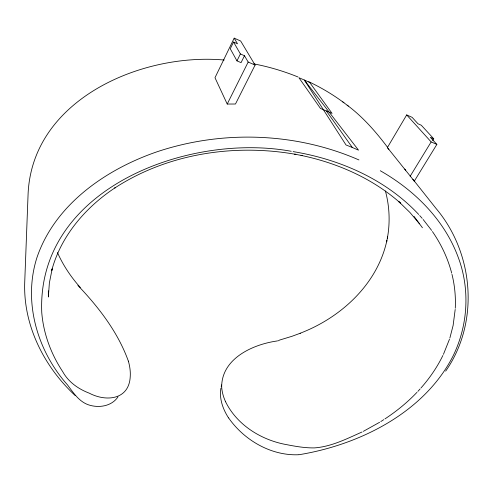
<?xml version="1.0" encoding="UTF-8"?>
<svg xmlns="http://www.w3.org/2000/svg" width="493" height="493" viewBox="0 0 493 493"><rect width="100%" height="100%" fill="white"/><g stroke="black" fill="none" stroke-linecap="round" stroke-linejoin="round"><path stroke-width="0.74" d="M455.279 308.236C455.828 296.866 454.737 285.416 451.982 274.367M455.193 309.456L453.116 325.466L449.856 338.087M221.203 386.876L221.64 384.922M449.468 339.246L443.429 354.368M234.187 38.14L214.985 77.715L227.218 104.041L235.469 104.017L255.097 65.058L240.676 41.03L234.187 38.14L237.503 43.797L233.54 42.041L230.262 48.77L236.973 60.873L241.059 62.648L244.485 55.734L240.393 53.94L233.54 42.041M236.973 60.873L240.393 53.94M442.88 355.471C437.155 367.26 429.649 378.143 420.991 387.966M227.218 104.041L248.176 62.038L244.485 55.734M433.748 138.792L430.371 137.307L436.866 144.418L414.305 181.147L387.393 147.58L406.694 114.924L412.117 117.34L418.002 123.78L421.293 125.24L433.748 138.792L432.644 140.604M410.139 176.291L431.153 141.922L406.694 114.924M445.666 371.124C479.683 322.477 473.976 253.365 436.108 208.533L414.231 180.956M118.006 396.84C111.745 406.361 98.655 408.29 88.463 404.827C78.849 401.524 73.186 392.453 67.381 384.756C37.234 350.825 22.888 301.802 36.876 257.777C54.902 204.361 106.143 169.148 157.569 151.597C222.688 129.973 295.942 132.401 358.935 159.948M417.879 391.393L420.122 388.922M416.973 392.329C407.397 402.417 396.545 411.248 384.947 418.908M380.799 421.564L383.788 419.648M379.61 422.285L363.329 431.35M362.053 431.973C346.819 438.77 331.259 446.732 314.368 447.903C305.124 448.032 295.973 446.473 286.932 444.704C261.703 440.286 237.102 425.256 225.578 401.764M300.126 333.299L304.138 331.653C343.103 315.532 377.65 282.945 386.863 240.664L386.623 241.841L387.615 236.942L387.369 238.137C390.246 222.528 389.532 206.296 385.409 190.976M300.385 333.2L292.121 336.251L279.328 340.145M277.091 340.977C252.761 344.391 221.64 358.577 221.677 386.876A85.32 49.713 19.5 0 0 225.591 401.764M277.695 340.854L278.915 340.608M299.072 454.712C359.57 444.797 424.109 412.666 452.968 356.18C468.116 325.534 470.26 288.725 457.991 256.724C444.131 219.521 414.336 190.101 380.269 170.738M298.703 454.731C271.168 455.951 244.115 440.2 228.623 417.922M224.161 60.029C141.251 52.585 32.082 99.691 28.083 194.119L24.724 282.175C23.085 325.257 44.05 366.656 75.201 395.552M291.246 151.289C188.357 132.358 36.507 188.708 41.757 312.55C43.433 333.632 51.05 354.011 62.679 371.599C68.404 382.057 78.381 389.026 89.301 393.186C106.248 402.078 129.456 399.909 130.263 376.073A96.166 46.213 38 0 0 128.377 361.116M293.089 151.604C339.887 159.264 385.97 179.44 418.711 214.467M253.784 63.874C268.895 66.765 283.709 71.171 297.963 76.963M352.329 147.487L346.006 144.954L304.354 80.026L298.9 77.709L320.462 108.429L332.066 113.408L309.709 82.467L304.354 80.026L358.522 150.162L352.329 147.487L326.304 110.888M248.176 62.038L255.097 65.058M431.153 141.922L436.866 144.418M308.717 81.696C321.091 87.563 332.948 94.551 343.923 102.747M347.134 105.175C362.866 116.89 375.876 131.76 387.597 147.382M342.777 101.885L348.298 106.05M77.888 285.429C98.785 307.318 118.067 332.387 128.353 361.104M419.691 215.558L422.199 218.362M80.341 287.536C71.041 277.115 63.147 265.376 57.484 252.582M387.393 147.58L388.878 149.305M423.13 219.465L431.634 230.397M404.747 169.081L405.708 170.288M412.875 179.335L414.305 181.147M419.561 223.871L409.93 212.477L398.843 201.674L400.427 203.067C372.486 178.398 337.311 162.936 301.026 155.381L302.221 155.609L294.752 154.167L295.88 154.383C234.249 143.445 167.688 153.582 114.783 187.993L115.682 187.395C85.918 206.912 60.885 235.814 51.654 270.731L52.178 268.864L49.368 282.933L48.369 297.014L48.345 290.864M414.077 216.433L422.439 227.778M432.416 231.55C441.161 244.164 447.835 258.258 451.693 273.134M228.561 417.928A84.796 50.138 19.6 0 1 220.895 388.244"/></g></svg>
